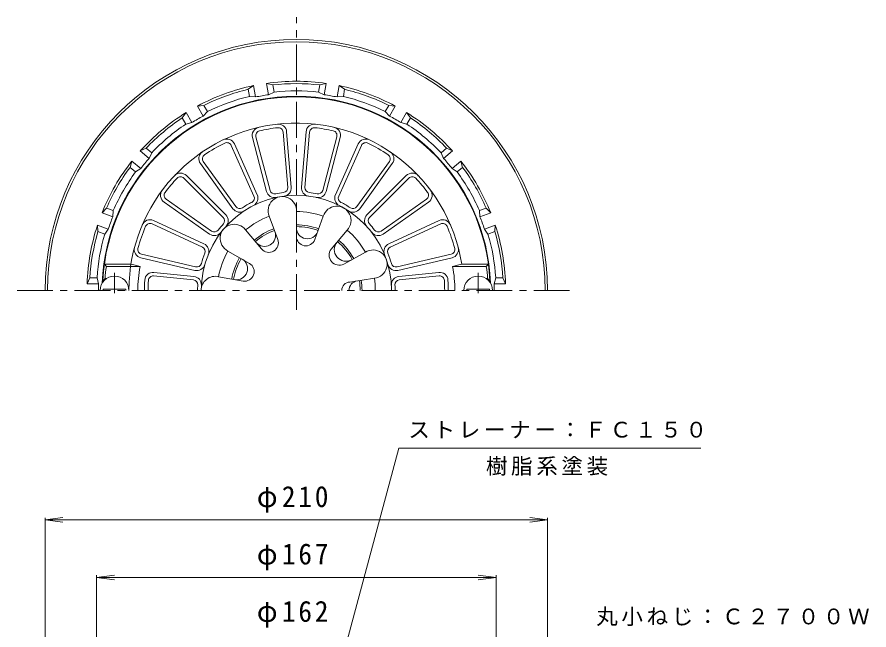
# Model space of a CAD drawing. Units: millimetres, scale not verified. Extents: x -257 to 213, y -345 to 386.
# Drawn here: x -148.8 to 207.4, y 129.7 to 386.1 of the extents above; entities that cross this region are included whole.
import ezdxf

# ---------------------------------------------------------------- set-up
doc = ezdxf.new("R2010")
doc.units = ezdxf.units.MM
doc.header["$LTSCALE"] = 3
doc.linetypes.add('CHAIN1', pattern=[8, 5, -1, 1, -1])
for name, color, linetype, lineweight in [('0-0_通り芯', 3, 'Continuous', 9), ('0-2_仕上', 6, 'Continuous', 9), ('0-4_その他', 7, 'Continuous', 9), ('0-5_寸法', 7, 'Continuous', 9)]:
    doc.layers.add(name, color=color, linetype=linetype, lineweight=lineweight)
doc.styles.add('ＭＳ ゴシック', font='')
doc.styles.get('ＭＳ ゴシック').set_extended_font_data('MS Gothic')

msp = doc.modelspace()

# ---------------------------------------------------------------- linework, layer by layer
at = {"layer": '0-0_通り芯', "linetype": 'CHAIN1'}
for p, q in [((-31.987, 263.55), (-31.987, 386.064)), ((-148.75, 271.711), (82.285, 271.711))]:
    msp.add_line(p, q, dxfattribs=at)
at = {"layer": '0-0_通り芯'}
for p, q in [((-49.881, 357.362), (-52.15, 355.828)), ((-49.046, 352.622), (-49.881, 357.362)), ((-44.465, 358.317), (-43.629, 353.577)), ((-41.809, 357.652), (-44.465, 358.317)), ((-41.809, 357.652), (-41.287, 354.691)), ((-22.686, 354.691), (-22.164, 357.652)), ((-19.508, 358.317), (-22.164, 357.652)), ((-20.344, 353.577), (-19.508, 358.317)), ((-14.092, 357.362), (-14.927, 352.622)), ((-11.823, 355.828), (-14.092, 357.362)), ((-51.628, 352.868), (-52.15, 355.828)), ((-51.628, 352.868), (-49.046, 352.622)), ((-41.287, 354.691), (-43.629, 353.577)), ((-22.686, 354.691), (-20.344, 353.577)), ((-12.345, 352.868), (-14.927, 352.622)), ((-11.823, 355.828), (-12.345, 352.868)), ((-70.61, 349.109), (-73.333, 348.826)), ((-70.61, 349.109), (-69.107, 346.506)), ((5.134, 346.506), (6.637, 349.109)), ((9.36, 348.826), (6.637, 349.109)), ((-78.096, 346.076), (-79.703, 343.859)), ((-75.69, 341.908), (-78.096, 346.076)), ((-73.333, 348.826), (-70.927, 344.658)), ((-69.107, 346.506), (-70.927, 344.658)), ((5.134, 346.506), (6.954, 344.658)), ((6.954, 344.658), (9.36, 348.826)), ((14.123, 346.076), (11.717, 341.908)), ((15.73, 343.859), (14.123, 346.076)), ((-78.201, 341.256), (-79.703, 343.859)), ((-78.201, 341.256), (-75.69, 341.908)), ((14.227, 341.256), (11.717, 341.908)), ((15.73, 343.859), (14.227, 341.256)), ((-94.753, 331.231), (-97.215, 330.034)), ((-94.753, 331.231), (-92.45, 329.299)), ((28.477, 329.299), (30.78, 331.231)), ((33.242, 330.034), (30.78, 331.231)), ((-97.215, 330.034), (-93.528, 326.94)), ((-92.45, 329.299), (-93.528, 326.94)), ((28.477, 329.299), (29.555, 326.94)), ((29.555, 326.94), (33.242, 330.034)), ((-100.75, 325.821), (-101.502, 323.188)), ((-97.063, 322.727), (-100.75, 325.821)), ((36.777, 325.821), (33.09, 322.727)), ((37.529, 323.188), (36.777, 325.821)), ((-99.199, 321.256), (-101.502, 323.188)), ((-99.199, 321.256), (-97.063, 322.727)), ((35.226, 321.256), (33.09, 322.727)), ((37.529, 323.188), (35.226, 321.256)), ((-111.325, 306.175), (-113.228, 304.207)), ((-113.228, 304.207), (-108.706, 302.561)), ((-111.325, 306.175), (-108.5, 305.147)), ((-108.5, 305.147), (-108.706, 302.561)), ((44.527, 305.147), (47.351, 306.175)), ((44.527, 305.147), (44.733, 302.561)), ((44.733, 302.561), (49.255, 304.207)), ((49.255, 304.207), (47.351, 306.175)), ((-110.587, 297.393), (-115.11, 299.039)), ((-115.11, 299.039), (-114.916, 296.308)), ((-112.091, 295.28), (-114.916, 296.308)), ((-112.091, 295.28), (-110.587, 297.393)), ((51.136, 299.039), (46.614, 297.393)), ((48.118, 295.28), (46.614, 297.393)), ((50.943, 296.308), (48.118, 295.28)), ((50.943, 296.308), (51.136, 299.039)), ((-118.327, 276.961), (-119.443, 274.461)), ((-119.443, 274.461), (-114.63, 274.461)), ((-118.327, 276.961), (-115.321, 276.961)), ((-115.321, 276.961), (-114.63, 274.461)), ((51.348, 276.961), (50.658, 274.461)), ((50.658, 274.461), (55.47, 274.461)), ((51.348, 276.961), (54.354, 276.961)), ((55.47, 274.461), (54.354, 276.961))]:
    msp.add_line(p, q, dxfattribs=at)
for radius, start, end in [(105, 0, 180), (104, 0, 180), (87.5, 101.80104, 118.19897), (87.5, 81.80104, 98.19897), (86.5, 83.47964, 96.52039), (87.5, 61.80104, 78.19897), (81.222, 2.15538, 177.84456), (86.5, 103.47964, 116.52039), (83.5, 103.60481, 116.3952), (82.69, 100.00002, 101.90584), (82.69, 98.09418, 100), (83.5, 83.60481, 96.3952), (82.69, 80.00002, 81.90584), (82.69, 78.09418, 80), (83.5, 63.60481, 76.3952), (86.5, 63.47964, 76.52039), (87.5, 121.80104, 138.19897), (87.5, 41.80104, 58.19897), (86.5, 123.47964, 136.52039), (82.69, 120.00002, 121.90584), (82.69, 118.09418, 120), (82.69, 60.00002, 61.90584), (82.69, 58.09418, 60), (86.5, 43.47964, 56.52039), (83.5, 123.60481, 136.3952), (83.5, 43.60481, 56.3952), (87.5, 141.80104, 158.19897), (82.69, 140.00002, 141.90584), (82.69, 138.09418, 140), (82.69, 40.00002, 41.90584), (82.69, 38.09418, 40), (87.5, 21.80104, 38.19897), (86.5, 143.47964, 156.52039), (83.5, 143.60481, 156.3952), (83.5, 23.60481, 36.3952), (86.5, 23.47964, 36.52039), (82.69, 160.00002, 161.90584), (82.69, 158.09418, 160), (82.69, 20.00002, 21.90584), (82.69, 18.09418, 20), (87.5, 161.80104, 178.19897), (86.5, 163.47964, 176.52039), (86.5, 3.47964, 16.52039), (87.5, 1.80104, 18.19897), (83.5, 163.60481, 176.3952), (83.5, 3.60481, 16.3952), (82.69, 178.09418, 180), (82.69, 0.00002, 1.90584)]:
    msp.add_arc((-31.987, 271.711), radius, start, end, dxfattribs=at)
at = {"layer": '0-2_仕上'}
for p, q in [((-50.35, 335.612), (-44.438, 313.142)), ((-48.899, 335.993), (-42.988, 313.524)), ((-37.538, 337.949), (-35.597, 314.796)), ((-36.043, 338.074), (-34.103, 314.921)), ((-27.93, 338.074), (-29.87, 314.921)), ((-26.435, 337.949), (-28.376, 314.796)), ((-15.074, 335.993), (-20.985, 313.524)), ((-13.623, 335.612), (-19.535, 313.142)), ((-59.219, 332.346), (-49.7, 311.152)), ((-57.851, 332.961), (-48.332, 311.766)), ((-6.122, 332.961), (-15.641, 311.766)), ((-4.754, 332.346), (-14.273, 311.152)), ((-72.098, 324.735), (-58.503, 305.894)), ((-70.882, 325.613), (-57.286, 306.772)), ((6.909, 325.613), (-6.687, 306.772)), ((8.125, 324.735), (-5.47, 305.894)), ((-79.008, 318.692), (-62.572, 302.27)), ((-77.948, 319.753), (-61.512, 303.331)), ((13.975, 319.753), (-2.461, 303.331)), ((15.035, 318.692), (-1.401, 302.27)), ((-86.419, 309.861), (-67.393, 296.526)), ((22.446, 309.861), (3.419, 296.526)), ((-87.28, 308.632), (-68.253, 295.297)), ((23.307, 308.632), (4.28, 295.297)), ((-43.292, 302.714), (-39.739, 292.971)), ((-31.967, 304.711), (-31.973, 294.341)), ((-20.719, 302.728), (-24.26, 292.98)), ((-92.331, 299.583), (-71.238, 289.841)), ((-91.702, 300.945), (-70.609, 291.202)), ((27.728, 300.945), (6.636, 291.202)), ((28.357, 299.583), (7.265, 289.841)), ((-53.183, 297.003), (-46.522, 289.055)), ((-10.759, 296.978), (-17.43, 289.037)), ((-97.052, 285.388), (-74.428, 280.097)), ((-96.71, 286.848), (-74.086, 281.557)), ((-60.575, 288.194), (-51.591, 283.014)), ((-3.127, 287.716), (-12.197, 282.686)), ((32.737, 286.848), (10.113, 281.557)), ((33.078, 285.388), (10.455, 280.097)), ((-111.394, 281.711), (-112.25, 282.711)), ((-101.077, 282.711), (-112.25, 282.711)), ((-97.316, 281.711), (-111.394, 281.711)), ((-101.077, 282.711), (-97.316, 281.711)), ((37.104, 282.711), (33.343, 281.711)), ((33.343, 281.711), (47.421, 281.711)), ((37.104, 282.711), (48.277, 282.711)), ((47.421, 281.711), (48.277, 282.711)), ((-75, 276.091), (-91.658, 277.787)), ((-74.848, 277.583), (-91.506, 279.279)), ((10.875, 277.583), (27.533, 279.279)), ((11.027, 276.091), (27.685, 277.787)), ((-111.954, 276.711), (-112.888, 275.711)), ((-112.477, 275.711), (-112.888, 275.711)), ((-111.321, 276.711), (-111.954, 276.711)), ((-64.482, 277.461), (-54.27, 275.654)), ((0.612, 276.841), (-9.632, 275.229)), ((47.348, 276.711), (47.981, 276.711)), ((47.981, 276.711), (48.915, 275.711)), ((48.503, 275.711), (48.915, 275.711)), ((-103.236, 272.311), (-103.236, 271.711)), ((39.263, 272.311), (39.263, 271.711))]:
    msp.add_line(p, q, dxfattribs=at)
at = {"layer": '0-2_仕上', "linetype": 'CHAIN1'}
for p, q in [((-107.987, 279.114), (-107.987, 270.565)), ((-107.986, 279.114), (-107.986, 270.565)), ((44.013, 279.114), (44.013, 270.565))]:
    msp.add_line(p, q, dxfattribs=at)
at = {"layer": '0-2_仕上'}
for points in [[(-103.236, 272.311), (-112.737, 272.311), (-112.737, 271.711)], [(39.263, 272.311), (48.763, 272.311), (48.763, 271.711)]]:
    msp.add_lwpolyline(points, dxfattribs=at)
for centre, radius, start, end in [((-31.987, 271.711), 81, 2.83057, 177.16943), ((-31.987, 271.711), 70, 9.04616, 180), ((-46.965, 336.502), 3.5, 103.01149, 194.74059), ((-46.965, 336.502), 2, 103.01149, 194.74059), ((-31.987, 271.711), 68.5, 96.51418, 103.01707), ((-31.987, 271.711), 68.5, 96.51433, 103.01723), ((-39.531, 337.782), 3.5, 4.79076, 96.51379), ((-39.531, 337.782), 2, 4.79076, 96.51379), ((-24.442, 337.782), 3.5, 83.48634, 175.20938), ((-24.442, 337.782), 2, 83.48615, 175.20918), ((-31.987, 271.711), 68.5, 76.98291, 83.48581), ((-31.987, 271.711), 68.5, 76.98276, 83.48566), ((-17.008, 336.502), 2, 345.25935, 76.98845), ((-17.008, 336.502), 3.5, 345.25955, 76.98865), ((-61.044, 331.527), 3.5, 24.18591, 115.90903), ((-2.929, 331.527), 3.5, 64.09085, 155.81396), ((-31.987, 271.711), 68.5, 115.90936, 124.09065), ((-61.044, 331.527), 2, 24.18591, 115.90903), ((-2.929, 331.527), 2, 64.09097, 155.81409), ((-31.987, 271.711), 68.5, 55.90935, 64.09064), ((-69.26, 326.783), 3.5, 124.09094, 215.81406), ((-69.26, 326.783), 2, 124.09094, 215.81406), ((5.287, 326.783), 2, 324.18594, 55.90906), ((5.287, 326.783), 3.5, 324.18594, 55.90906), ((-80.422, 317.277), 3.5, 45.02505, 136.74809), ((16.449, 317.277), 3.5, 43.25191, 134.97495), ((-31.987, 271.711), 68.5, 136.74847, 143.25137), ((-31.987, 271.711), 68.5, 136.74863, 143.25153), ((-80.422, 317.277), 2, 45.02505, 136.74809), ((16.449, 317.277), 2, 43.25191, 134.97495), ((-31.987, 271.711), 68.5, 36.74863, 43.25153), ((-31.987, 271.711), 68.5, 36.74847, 43.25137), ((-85.271, 311.498), 3.5, 143.24579, 234.97488), ((-41.053, 314.033), 2, 194.74059, 282.09221), ((-37.59, 314.629), 2, 277.43927, 4.79076), ((-37.59, 314.629), 3.5, 277.43927, 4.79076), ((-26.383, 314.629), 3.5, 175.20938, 262.56087), ((-26.383, 314.629), 2, 175.20918, 262.56067), ((-22.92, 314.033), 2, 257.90773, 345.25935), ((21.298, 311.498), 3.5, 305.02512, 36.75421), ((-85.271, 311.498), 2, 143.24579, 234.97488), ((-31.987, 271.711), 39.782, 0, 180), ((-51.525, 310.333), 2, 296.83452, 24.18582), ((-51.525, 310.333), 3.5, 296.83452, 24.18582), ((-41.053, 314.033), 3.5, 194.74059, 282.09221), ((-37.868, 305.067), 5.912, 356.55211, 203.44781), ((-31.987, 271.711), 41.282, 97.43924, 102.09219), ((-31.987, 271.711), 41.282, 77.90781, 82.56076), ((-22.92, 314.033), 3.5, 257.90793, 345.25955), ((-12.448, 310.333), 3.5, 155.81418, 243.16548), ((-12.448, 310.333), 2, 155.81418, 243.16548), ((21.298, 311.498), 2, 305.02512, 36.75421), ((-55.665, 307.942), 2, 215.81447, 303.16591), ((-31.987, 271.711), 41.282, 116.8344, 123.1656), ((-15.051, 301.044), 5.912, 316.55206, 163.44781), ((-31.987, 271.711), 41.282, 56.8344, 63.1656), ((-8.308, 307.942), 2, 236.83409, 324.18553), ((-63.986, 300.855), 3.5, 317.67357, 45.02505), ((-55.665, 307.942), 3.5, 215.81447, 303.16591), ((-31.987, 271.711), 33, 110.03453, 129.96542), ((-31.987, 271.711), 33, 70.03456, 89.96542), ((-8.308, 307.942), 3.5, 236.83409, 324.18553), ((0.013, 300.855), 3.5, 134.97495, 222.32643), ((-93.169, 297.767), 3.5, 65.20851, 156.93163), ((-93.169, 297.767), 2, 65.20851, 156.93163), ((-31.987, 271.711), 41.282, 137.67354, 142.32649), ((-57.933, 293.482), 5.912, 36.55206, 243.44781), ((-63.986, 300.855), 2, 317.67357, 45.02505), ((-31.987, 271.711), 27.441, 70.03458, 89.96544), ((0.013, 300.855), 2, 134.97495, 222.32643), ((-31.987, 271.711), 41.282, 37.67351, 42.32646), ((29.196, 297.767), 3.5, 23.0685, 114.79161), ((29.196, 297.767), 2, 23.06836, 114.79147), ((-31.987, 271.711), 68.5, 156.93196, 165.11325), ((-66.245, 298.164), 3.5, 234.97488, 322.32651), ((-66.245, 298.164), 2, 234.97488, 322.32651), ((-31.987, 271.711), 27.441, 110.03459, 129.96548), ((-31.987, 271.711), 26.672, 110.03459, 129.96548), ((-45.288, 294.751), 4.604, 219.96553, 20.03441), ((-27.367, 297.911), 4.604, 178.59656, 340.03436), ((-31.987, 271.711), 26.672, 70.03458, 89.96255), ((-31.987, 271.711), 33, 29.01193, 49.96544), ((2.272, 298.164), 3.5, 217.67349, 305.02512), ((2.272, 298.164), 2, 217.67349, 305.02512), ((-31.987, 271.711), 68.5, 14.88675, 23.06804), ((-43.475, 291.609), 3.976, 219.96559, 20.03447), ((-27.997, 294.338), 3.976, 179.96577, 340.03456), ((-31.987, 271.711), 26.672, 29.01196, 49.96544), ((-31.987, 271.711), 27.441, 29.01193, 49.96542), ((-96.254, 288.796), 3.5, 165.11354, 256.83665), ((-96.254, 288.796), 2, 165.11354, 256.83665), ((-72.077, 288.025), 2, 337.85712, 65.20842), ((-72.077, 288.025), 3.5, 337.85712, 65.20842), ((-14.064, 286.479), 4.223, 142.76042, 296.21727), ((-11.235, 288.811), 4.889, 139.96562, 299.01205), ((0.043, 282.725), 5.912, 275.52946, 122.42522), ((8.103, 288.025), 3.5, 114.79149, 202.14279), ((8.103, 288.025), 2, 114.7917, 202.14301), ((32.281, 288.796), 2, 283.16347, 14.88658), ((32.281, 288.796), 3.5, 283.16325, 14.88637), ((-31.987, 271.711), 41.282, 157.85699, 164.1882), ((-31.987, 271.711), 33, 150.03458, 169.96539), ((-31.987, 271.711), 27.441, 150.03459, 169.96532), ((-31.987, 271.711), 26.672, 150.03464, 169.96533), ((-31.987, 271.711), 41.282, 15.81181, 22.14302), ((-44.639, 271.711), 67.5, 171.48038, 175.752), ((-44.487, 271.711), 53.768, 169.28145, 180), ((-73.631, 283.505), 3.5, 256.83707, 344.18851), ((-73.631, 283.505), 2, 256.83707, 344.18851), ((-56.986, 280.81), 4.604, 259.9653, 60.03455), ((-53.577, 279.569), 3.976, 259.96532, 60.03438), ((9.658, 283.505), 3.5, 195.8114, 283.16284), ((9.658, 283.505), 2, 195.81161, 283.16306), ((-19.486, 271.711), 53.768, 0, 10.71855), ((-19.334, 271.711), 67.5, 4.248, 8.51962), ((-91.861, 275.798), 3.5, 84.18587, 176.47685), ((-91.861, 275.798), 2, 84.18587, 176.47685), ((27.888, 275.798), 3.5, 3.52315, 95.81413), ((27.888, 275.798), 2, 3.52315, 95.81413), ((-107.986, 271.711), 6, 0, 180), ((-26.986, 271.711), 68.5, 176.51785, 180.00003), ((-25.486, 271.711), 68.5, 176.47704, 180.00003), ((-75.203, 274.101), 2, 356.8345, 84.18581), ((-75.203, 274.101), 3.5, 356.8345, 84.18581), ((-65.857, 271.711), 5.912, 76.55188, 180.00024), ((-9.489, 271.711), 3.497, 92.32417, 180), ((-5.937, 271.711), 4.049, 98.94276, 179.99983), ((-31.987, 271.711), 26.672, 0, 8.94281), ((-31.987, 271.711), 27.441, 0, 8.94281), ((-31.987, 271.711), 33, 0, 8.94284), ((11.23, 274.101), 3.5, 95.81409, 183.16539), ((11.23, 274.101), 2, 95.81421, 183.16551), ((-38.486, 271.711), 68.5, 359.99997, 3.52296), ((-36.986, 271.711), 68.5, 359.99997, 3.48215), ((44.013, 271.711), 6, 0, 180), ((-31.987, 271.711), 41.282, 176.83438, 180.00005), ((-31.987, 271.711), 41.282, 359.99994, 3.1656)]:
    msp.add_arc(centre, radius, start, end, dxfattribs=at)
at = {"layer": '0-4_その他'}
for p, q in [((-136.987, 175.711), (-129.551, 176.69)), ((-136.987, -39.289), (-136.987, 176.611)), ((-136.987, 175.711), (73.014, 175.711)), ((-136.987, 175.711), (-129.551, 174.732)), ((73.014, 175.711), (65.578, 176.69)), ((73.014, 175.711), (65.578, 174.732)), ((73.014, -39.289), (73.014, 176.611)), ((-115.486, 151.711), (-108.051, 152.69)), ((-115.486, -31.289), (-115.486, 152.611)), ((-115.486, 151.711), (51.513, 151.711)), ((-115.486, 151.711), (-108.051, 150.732)), ((51.513, 151.711), (44.078, 152.69)), ((51.513, 151.711), (44.078, 150.732)), ((51.513, -31.289), (51.513, 152.611))]:
    msp.add_line(p, q, dxfattribs=at)
at = {"layer": '0-5_寸法'}
for p, q in [((-18.566, 96.095), (10.805, 205.711)), ((10.805, 205.711), (137.145, 205.711))]:
    msp.add_line(p, q, dxfattribs=at)

# ---------------------------------------------------------------- texts
at = {"layer": '0-4_その他', "color": 2, "char_height": 8.798, "attachment_point": 7, "style": 'ＭＳ ゴシック'}
for s, insert in [('\\T1.21;\\W0.95;φ210', (-48.487, 178.711)), ('\\T1.21;\\W0.95;φ167', (-48.486, 154.711)), ('\\T1.21;\\W0.95;φ162', (-48.487, 130.711))]:
    msp.add_mtext(s, dxfattribs=dict(at, insert=insert))
at = {"layer": '0-5_寸法', "char_height": 6.598, "attachment_point": 7, "style": 'ＭＳ ゴシック'}
for s, insert in [('\\T1.17;ストレーナー：ＦＣ１５０', (14.843, 209.83)), ('\\T1.17;樹脂系塗装', (47.242, 194.208)), ('\\T1.17;丸小ねじ：Ｃ２７００Ｗ', (93.357, 131.316))]:
    msp.add_mtext(s, dxfattribs=dict(at, insert=insert))

doc.saveas('drawing.dxf')
